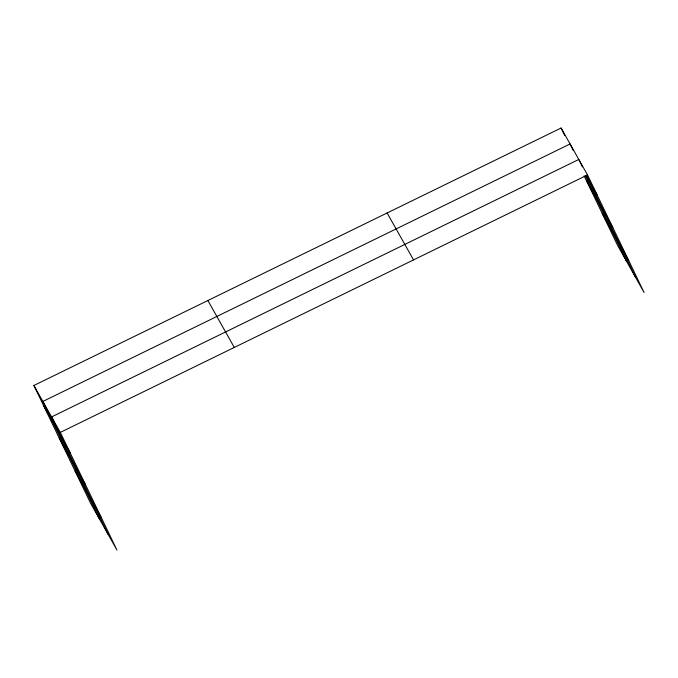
<?xml version="1.0" encoding="UTF-8"?>
<svg xmlns="http://www.w3.org/2000/svg" width="678" height="678" viewBox="0 0 678 678"><rect width="100%" height="100%" fill="white"/><g stroke="black" fill="none" stroke-linecap="round" stroke-linejoin="round"><path stroke-width="1.02" d="M33.9 385.477L60.317 432.403L116.904 549.985L90.488 503.059L33.9 385.477L561.096 128.015L587.512 174.941L644.1 292.523L617.683 245.597L584.114 175.839M60.317 432.403L587.512 174.941M586.097 175.407L597.377 195.442M586.385 180.551L612.793 227.477M602.267 213.562L628.684 260.488M387.121 212.977L413.538 259.903M207.875 300.515L234.291 347.441M43.765 405.978L70.181 452.904M59.189 438.013L85.597 484.94M75.072 471.024L101.488 517.95M582.385 166.907L578.792 159.457L51.596 416.919L108.183 534.501M586.419 175.297L635.379 277.039M573.215 150.491L570.079 143.965L42.884 401.427L99.471 519.017M585.385 175.78L626.667 261.555M561.096 128.015L564.681 135.473"/></g></svg>
